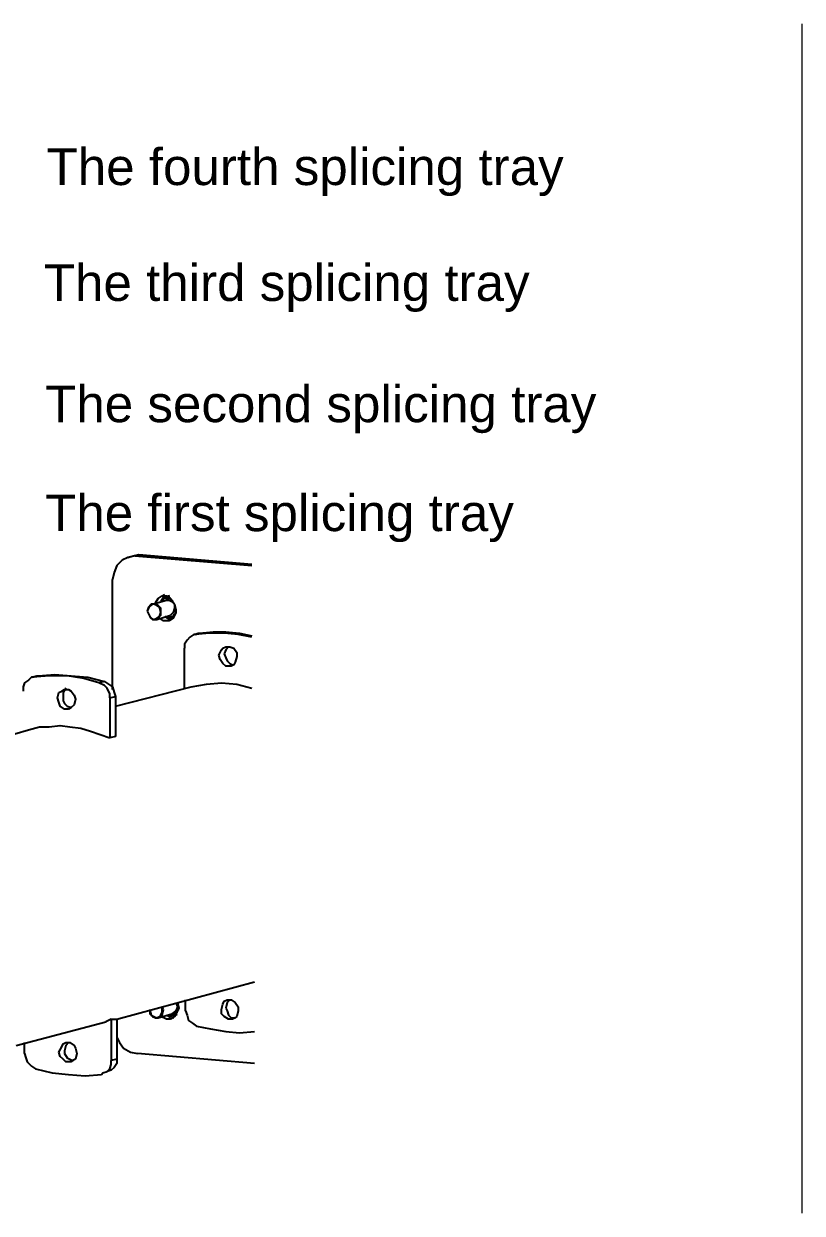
# Model space of a CAD drawing. Header units: metres. Extents: x 3071 to 12757, y 289 to 1488.
# Drawn here: x 11612.2 to 11688.6, y 1138 to 1254.7 of the extents above; entities that cross this region are included whole.
import ezdxf

# ---------------------------------------------------------------- set-up
doc = ezdxf.new("R2010")
doc.units = ezdxf.units.M
doc.layers.add('Base Map', color=251, linetype='Continuous')
doc.layers.add('FDT STRUCTURE', color=7, linetype='Continuous')
doc.styles.get("Standard").update_dxf_attribs({"font": 'arial.ttf'})

msp = doc.modelspace()

# ---------------------------------------------------------------- linework, layer by layer
at = {"layer": 'Base Map', "lineweight": 5}
msp.add_line((11688.65, 1138.02), (11688.65, 1254.74), dxfattribs=at)
at = {"layer": 'FDT STRUCTURE'}
for points in [[(11622.43, 1202.38), (11621.89, 1202.11), (11621.35, 1201.57), (11621.08, 1200.9), (11620.94, 1200.22)], [(11622.43, 1202.38), (11622.97, 1202.52)], [(11623.11, 1202.52), (11622.43, 1202.38)], [(11622.97, 1202.52), (11623.51, 1202.66)], [(11623.11, 1202.52), (11623.51, 1202.66)], [(11623.11, 1202.52), (11634.61, 1201.57)], [(11623.51, 1202.66), (11634.61, 1201.71)], [(11620.94, 1189.4), (11620.94, 1200.22)], [(11626.04, 1198.72), (11625.88, 1198.61)], [(11624.86, 1197.78), (11624.46, 1197.51), (11624.32, 1197.11)], [(11625.68, 1196.97), (11625.54, 1197.51), (11625.27, 1197.65), (11625, 1197.78), (11624.73, 1197.78), (11624.59, 1197.65), (11624.46, 1197.38), (11624.32, 1197.11)], [(11624.86, 1197.78), (11626.22, 1198.19)], [(11625.68, 1196.97), (11625.68, 1197.38), (11625.41, 1197.65), (11625.14, 1197.78), (11624.86, 1197.78)], [(11625.14, 1197.92), (11625.41, 1198.33), (11625.81, 1198.6)], [(11626.22, 1198.46), (11625.95, 1198.33), (11625.68, 1198.06)], [(11625.95, 1198.46), (11625.68, 1198.06)], [(11625.81, 1198.6), (11626.22, 1198.6)], [(11626.89, 1198.06), (11626.62, 1198.33), (11626.35, 1198.33), (11625.95, 1198.33), (11625.81, 1198.06)], [(11626.22, 1198.6), (11626.49, 1198.46), (11626.76, 1198.19)], [(11626.35, 1198.46), (11626.22, 1198.46)], [(11626.62, 1198.33), (11626.35, 1198.46), (11626.22, 1198.46)], [(11626.22, 1198.19), (11626.49, 1198.19), (11626.76, 1198.06), (11627.03, 1197.78), (11627.03, 1197.38)], [(11626.52, 1198.6), (11626.37, 1198.57)], [(11626.76, 1198.19), (11627.03, 1197.78), (11627.16, 1197.24)], [(11624.32, 1197.11), (11624.46, 1196.84), (11624.59, 1196.57), (11624.86, 1196.3), (11625.27, 1196.3)], [(11624.32, 1197.11), (11624.59, 1196.57), (11624.73, 1196.43), (11625, 1196.3), (11625.27, 1196.43), (11625.54, 1196.57), (11625.68, 1196.7), (11625.68, 1196.97)], [(11625.27, 1196.3), (11625.54, 1196.57), (11625.68, 1196.97)], [(11625.27, 1196.3), (11626.62, 1196.7)], [(11626.49, 1196.16), (11625.95, 1196.16), (11625.54, 1196.43)], [(11626.08, 1196.57), (11626.35, 1196.43), (11626.62, 1196.43)], [(11626.08, 1196.57), (11626.49, 1196.3)], [(11626.22, 1196.57), (11626.49, 1196.57)], [(11626.49, 1196.57), (11626.89, 1196.57), (11627.16, 1196.97)], [(11627.16, 1196.97), (11626.89, 1196.43), (11626.49, 1196.16)], [(11627.03, 1197.38), (11626.89, 1196.97), (11626.62, 1196.7)], [(11626.62, 1196.43), (11626.89, 1196.57), (11627.03, 1196.84)], [(11626.89, 1196.57), (11626.62, 1196.43)], [(11626.88, 1196.59), (11627.01, 1196.64)], [(11627.16, 1197.24), (11627.16, 1196.97)], [(11627.16, 1196.97), (11627.16, 1197.11)], [(11626.45, 1196.33), (11626.67, 1196.3)], [(11628.92, 1194.81), (11628.52, 1194.54), (11628.25, 1194.27), (11627.98, 1193.86), (11627.98, 1193.46)], [(11628.92, 1194.81), (11629.33, 1194.94)], [(11629.06, 1194.81), (11628.92, 1194.81)], [(11629.06, 1194.81), (11629.46, 1194.94)], [(11634.61, 1194.54), (11633.25, 1194.81), (11631.9, 1194.94), (11630.41, 1194.94), (11629.06, 1194.81)], [(11629.33, 1194.94), (11629.46, 1194.94)], [(11629.46, 1194.94), (11630.82, 1195.08), (11632.04, 1195.08), (11633.39, 1194.94), (11634.61, 1194.67)], [(11627.98, 1189.53), (11627.98, 1193.46)], [(11631.36, 1192.78), (11631.63, 1193.32), (11631.76, 1193.46), (11632.04, 1193.59)], [(11632.31, 1193.59), (11632.04, 1193.32), (11631.9, 1192.91)], [(11631.9, 1192.91), (11632.04, 1192.51), (11632.17, 1192.24), (11632.44, 1191.97), (11632.71, 1191.83)], [(11632.04, 1193.59), (11632.44, 1193.59), (11632.85, 1193.46), (11633.12, 1193.05), (11633.12, 1192.64)], [(11632.58, 1191.7), (11632.04, 1191.7), (11631.76, 1191.97), (11631.49, 1192.37), (11631.36, 1192.78)], [(11633.12, 1192.64), (11632.98, 1192.1), (11632.85, 1191.83), (11632.58, 1191.7)], [(11612.96, 1190.61), (11612.69, 1190.34), (11612.28, 1190.07), (11612.15, 1189.67), (11612.15, 1189.26)], [(11612.96, 1190.61), (11613.5, 1190.75)], [(11613.09, 1190.61), (11612.96, 1190.61)], [(11613.09, 1190.61), (11613.64, 1190.75)], [(11619.59, 1190.07), (11618.1, 1190.48), (11616.48, 1190.75), (11614.72, 1190.75), (11613.09, 1190.61)], [(11613.5, 1190.75), (11613.64, 1190.75)], [(11613.64, 1190.75), (11615.26, 1190.89), (11616.88, 1190.75), (11618.51, 1190.61), (11620.13, 1190.21)], [(11615.53, 1188.59), (11615.67, 1189.13), (11615.94, 1189.26), (11616.21, 1189.4)], [(11616.34, 1189.53), (11616.07, 1189.13), (11616.07, 1188.72)], [(11616.21, 1189.4), (11616.61, 1189.4), (11616.88, 1189.26), (11617.15, 1188.86), (11617.29, 1188.45)], [(11620.13, 1190.21), (11619.59, 1190.07)], [(11620.67, 1188.59), (11620.67, 1188.99), (11620.4, 1189.53), (11620.13, 1189.8), (11619.59, 1190.07)], [(11620.13, 1190.21), (11620.54, 1189.94), (11620.94, 1189.67), (11621.08, 1189.13), (11621.21, 1188.72)], [(11621.21, 1187.77), (11628.65, 1189.67)], [(11628.65, 1189.67), (11630.14, 1189.94), (11631.63, 1190.07), (11633.12, 1189.94), (11634.61, 1189.53)], [(11616.61, 1187.5), (11616.21, 1187.5), (11615.8, 1187.77), (11615.67, 1188.18), (11615.53, 1188.59)], [(11616.07, 1188.72), (11616.07, 1188.31), (11616.21, 1188.04), (11616.48, 1187.77), (11616.88, 1187.64)], [(11617.29, 1188.45), (11617.15, 1187.91), (11616.88, 1187.64), (11616.61, 1187.5)], [(11620.67, 1188.59), (11621.21, 1188.72)], [(11620.67, 1188.59), (11620.67, 1184.66)], [(11621.21, 1188.72), (11621.21, 1184.8)], [(11612.69, 1185.47), (11613.77, 1185.74), (11614.72, 1185.74), (11615.8, 1185.88), (11616.75, 1185.74), (11617.83, 1185.61), (11618.78, 1185.34), (11620.67, 1184.66)], [(11611.34, 1185.07), (11612.69, 1185.47)], [(11621.21, 1184.8), (11620.67, 1184.66)], [(11621.35, 1157.06), (11634.88, 1160.72)], [(11624.59, 1158.01), (11624.59, 1157.6), (11624.86, 1157.33), (11625.14, 1157.2), (11625.41, 1157.2)], [(11624.59, 1158.01), (11624.73, 1157.47), (11625, 1157.33), (11625.27, 1157.2), (11625.54, 1157.33), (11625.68, 1157.47), (11625.81, 1157.74), (11625.81, 1158.01)], [(11625.41, 1157.2), (11625.81, 1157.47), (11625.95, 1158.01)], [(11625.81, 1158.01), (11625.81, 1158.28)], [(11625.95, 1158.01), (11625.81, 1158.28)], [(11626.62, 1157.47), (11627.03, 1157.6), (11627.3, 1157.87)], [(11627.3, 1157.87), (11627.03, 1157.33), (11626.62, 1157.06)], [(11627.3, 1158.28), (11627.16, 1157.87), (11626.76, 1157.6)], [(11627.16, 1158.69), (11627.3, 1158.28)], [(11627.3, 1158.69), (11627.44, 1158.15)], [(11627.44, 1158.15), (11627.3, 1157.87)], [(11627.3, 1157.87), (11627.44, 1158.01)], [(11628.11, 1157.87), (11628.11, 1158.96)], [(11628.11, 1157.87), (11628.25, 1157.47), (11628.38, 1156.93), (11628.79, 1156.66), (11629.19, 1156.39)], [(11631.63, 1158.01), (11631.76, 1158.55), (11631.9, 1158.82), (11632.17, 1158.96)], [(11632.71, 1157.06), (11632.31, 1157.06), (11631.9, 1157.33), (11631.63, 1157.6), (11631.63, 1158.01)], [(11632.44, 1158.96), (11632.17, 1158.69), (11632.04, 1158.15)], [(11632.04, 1158.15), (11632.17, 1157.87), (11632.31, 1157.47), (11632.58, 1157.2), (11632.98, 1157.2)], [(11632.17, 1158.96), (11632.58, 1158.96), (11632.98, 1158.69), (11633.25, 1158.28), (11633.25, 1157.87)], [(11633.25, 1157.87), (11633.12, 1157.33), (11632.98, 1157.2), (11632.71, 1157.06)], [(11611.47, 1154.49), (11620.27, 1156.79)], [(11620.81, 1157.06), (11620.27, 1156.79)], [(11620.81, 1157.06), (11621.35, 1157.06)], [(11620.81, 1157.06), (11620.81, 1153)], [(11621.35, 1157.06), (11621.35, 1153.14)], [(11625.41, 1157.2), (11626.76, 1157.6)], [(11626.62, 1157.06), (11626.22, 1157.06), (11625.68, 1157.33)], [(11626.22, 1157.47), (11626.62, 1157.2)], [(11626.35, 1157.47), (11626.62, 1157.33), (11626.89, 1157.47)], [(11626.35, 1157.47), (11626.62, 1157.47)], [(11626.72, 1157.23), (11626.94, 1157.2)], [(11626.89, 1157.47), (11627.03, 1157.47), (11627.3, 1157.74)], [(11627.03, 1157.47), (11626.89, 1157.47)], [(11627.15, 1157.49), (11627.28, 1157.54)], [(11629.19, 1156.39), (11630.55, 1156.12), (11632.04, 1155.85), (11633.39, 1155.71), (11634.88, 1155.85)], [(11612.28, 1153.68), (11612.28, 1154.76)], [(11615.67, 1153.82), (11615.94, 1154.36), (11616.07, 1154.63), (11616.34, 1154.76)], [(11616.61, 1154.76), (11616.34, 1154.49), (11616.21, 1153.95)], [(11616.34, 1154.76), (11616.75, 1154.76), (11617.15, 1154.49), (11617.29, 1154.22), (11617.42, 1153.68)], [(11621.35, 1155.3), (11621.62, 1154.76), (11622.02, 1154.22), (11622.7, 1153.82), (11623.38, 1153.68)], [(11612.28, 1153.68), (11612.42, 1153.27), (11612.55, 1152.87), (11612.96, 1152.46), (11613.37, 1152.19)], [(11616.88, 1152.87), (11616.34, 1152.87), (11616.07, 1153.14), (11615.8, 1153.41), (11615.67, 1153.82)], [(11616.21, 1153.95), (11616.21, 1153.68), (11616.48, 1153.27), (11616.75, 1153.14), (11617.02, 1153)], [(11617.42, 1153.68), (11617.29, 1153.14), (11617.02, 1153), (11616.88, 1152.87)], [(11634.88, 1152.73), (11623.38, 1153.68)], [(11613.37, 1152.19), (11614.99, 1151.79), (11616.61, 1151.65), (11618.24, 1151.52), (11619.86, 1151.65)], [(11619.99, 1151.79), (11620.4, 1151.92), (11620.67, 1152.19), (11620.81, 1152.6), (11620.81, 1153)], [(11621.35, 1153.14), (11621.35, 1152.73), (11621.08, 1152.33), (11620.81, 1152.06), (11620.4, 1151.92)], [(11621.35, 1153.14), (11620.81, 1153)], [(11619.86, 1151.65), (11619.99, 1151.79)], [(11619.99, 1151.79), (11620.4, 1151.92)]]:
    msp.add_lwpolyline(points, dxfattribs=at)

# ---------------------------------------------------------------- texts
at = {"layer": 'FDT STRUCTURE', "color": 1, "insert": (11614.45, 1242.51), "char_height": 3.5933, "attachment_point": 1}
msp.add_mtext('{\\fArial|b0|i0|c0;The fourth splicing tray}', dxfattribs=at)
at = {"layer": 'FDT STRUCTURE', "color": 3, "insert": (11614.18, 1231.14), "char_height": 3.5933, "attachment_point": 1}
msp.add_mtext('{\\fArial|b0|i0|c0;The third splicing tray}', dxfattribs=at)
at = {"layer": 'FDT STRUCTURE', "color": 4, "insert": (11614.31, 1219.24), "char_height": 3.5933, "attachment_point": 1}
msp.add_mtext('{\\fArial|b0|i0|c0;The second splicing tray}', dxfattribs=at)
at = {"layer": 'FDT STRUCTURE', "insert": (11614.31, 1208.55), "char_height": 3.5933, "attachment_point": 1}
msp.add_mtext('{\\fArial|b0|i0|c0;The first splicing tray}', dxfattribs=at)

doc.saveas('drawing.dxf')
